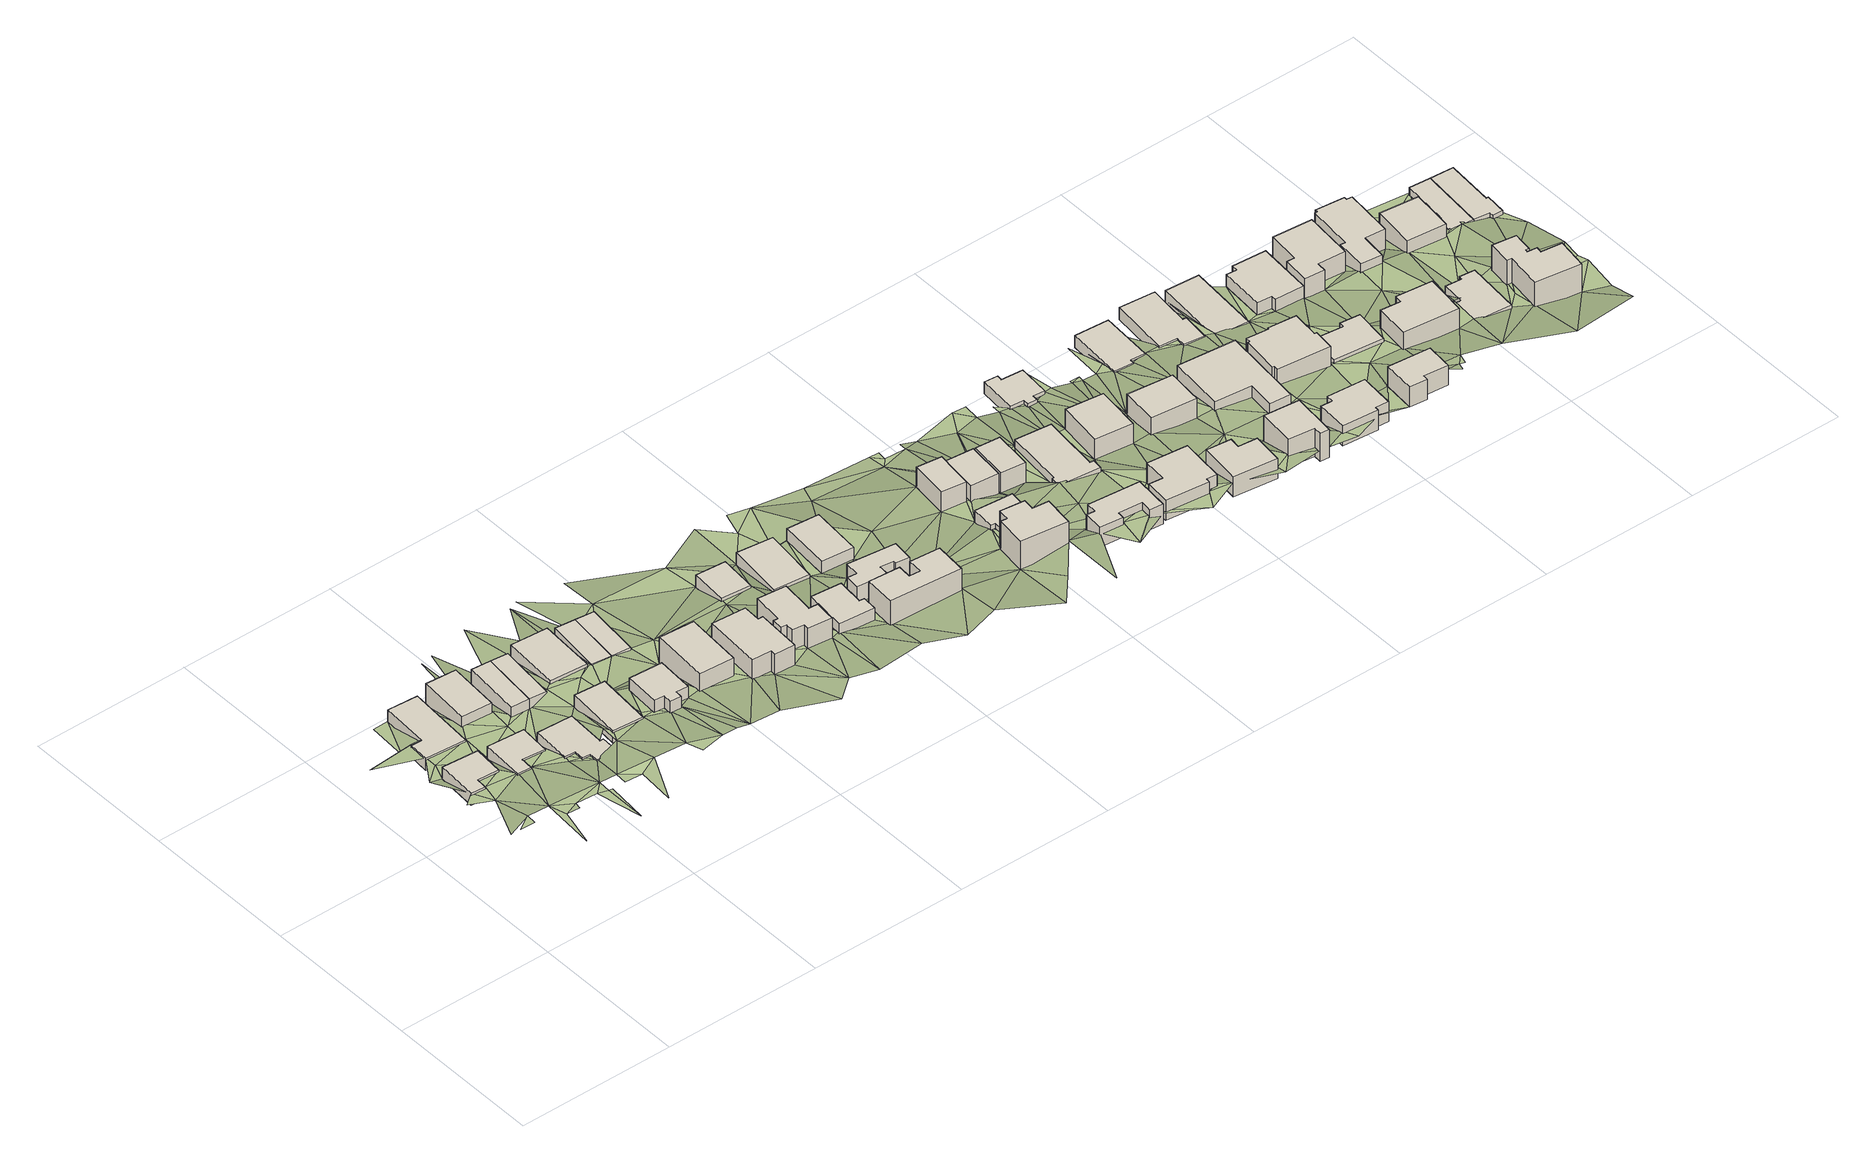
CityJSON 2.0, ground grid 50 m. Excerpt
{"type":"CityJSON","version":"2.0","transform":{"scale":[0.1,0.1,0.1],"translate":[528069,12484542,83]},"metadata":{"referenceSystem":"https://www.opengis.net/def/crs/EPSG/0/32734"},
"CityObjects":{
"building1":{"type":"Building","attributes":{"address":"9 Beresford Road Walmer Estate Cape Town","building":"house","building:levels":1,"building_height":4.1,"plus_code":"4FRW3C7V+5Q9","ground_height":117.95,"roof_height":122.05},"geometry":[{"type":"Solid","lod":"1","boundaries":[[[[0,1,2,3]],[[1,4,5,2]],[[4,6,7,5]],[[6,8,9,7]],[[8,10,11,9]],[[10,0,3,11]],[[3,2,5,7,9,11]],[[10,8,6,4,1,0]]]]}]},
"building2":{"type":"Building","attributes":{"address":"30 Upper Cambridge Street Walmer Estate Cape Town","building":"house","building:levels":1,"building_height":4.1,"plus_code":"4FRW3C7V+7R7","ground_height":113.55,"roof_height":117.65},"geometry":[{"type":"Solid","lod":"1","boundaries":[[[[12,13,14,15]],[[13,16,17,14]],[[16,18,19,17]],[[18,20,21,19]],[[20,22,23,21]],[[22,12,15,23]],[[15,14,17,19,21,23]],[[22,20,18,16,13,12]]]]}]},
"building3":{"type":"Building","attributes":{"address":"11 Beresford Road Walmer Estate Cape Town","building":"house","building:levels":1,"building_height":4.1,"plus_code":"4FRW3C7V+5V2","ground_height":117.81,"roof_height":121.91},"geometry":[{"type":"Solid","lod":"1","boundaries":[[[[24,25,26,27]],[[25,28,29,26]],[[28,30,31,29]],[[30,32,33,31]],[[32,34,35,33]],[[34,24,27,35]],[[27,26,29,31,33,35]],[[34,32,30,28,25,24]]]]}]},
"building4":{"type":"Building","attributes":{"address":"13 Beresford Road Walmer Estate Cape Town","building":"house","building:levels":1,"building_height":4.1,"plus_code":"4FRW3C7V+4WM","ground_height":117.81,"roof_height":121.91},"geometry":[{"type":"Solid","lod":"1","boundaries":[[[[36,37,38,39]],[[37,40,41,38]],[[40,42,43,41]],[[42,44,45,43]],[[44,46,47,45]],[[46,48,49,47]],[[48,50,51,49]],[[50,52,53,51]],[[52,54,55,53]],[[54,36,39,55]],[[39,38,41,43,45,47,49,51,53,55]],[[54,52,50,48,46,44,42,40,37,36]]]]}]},
"building5":{"type":"Building","attributes":{"address":"32 Upper Cambridge Street Walmer Estate Cape Town","building":"house","building:levels":2,"building_height":6.9,"plus_code":"4FRW3C7V+7V4","ground_height":113.62,"roof_height":120.52},"geometry":[{"type":"Solid","lod":"1","boundaries":[[[[56,57,58,59]],[[57,60,61,58]],[[60,62,63,61]],[[62,56,59,63]],[[59,58,61,63]],[[62,60,57,56]]]]}]},
"building6":{"type":"Building","attributes":{"address":"34 Upper Cambridge Street Walmer Estate Cape Town","building":"house","building:levels":2,"building_height":6.9,"plus_code":"4FRW3C7V+6WV","ground_height":113.62,"roof_height":120.52},"geometry":[{"type":"Solid","lod":"1","boundaries":[[[[64,65,66,67]],[[65,68,69,66]],[[68,70,71,69]],[[70,64,67,71]],[[67,66,69,71]],[[70,68,65,64]]]]}]},
"building7":{"type":"Building","attributes":{"address":"15 Beresford Road Walmer Estate Cape Town","building":"house","building:levels":1,"building_height":4.1,"plus_code":"4FRW3C7V+4XP","ground_height":121.27,"roof_height":125.37},"geometry":[{"type":"Solid","lod":"1","boundaries":[[[[72,73,74,75]],[[73,76,77,74]],[[76,78,79,77]],[[78,72,75,79]],[[75,74,77,79]],[[78,76,73,72]]]]}]},
"building8":{"type":"Building","attributes":{"address":"Upper Cambridge Street Walmer Estate Cape Town","building":"house","building:levels":2,"building_height":6.9,"plus_code":"4FRW3C7V+6WX","ground_height":113.62,"roof_height":120.52},"geometry":[{"type":"Solid","lod":"1","boundaries":[[[[64,70,71,67]],[[70,80,81,71]],[[80,82,83,81]],[[82,64,67,83]],[[67,71,81,83]],[[82,80,70,64]]]]}]},
"building9":{"type":"Building","attributes":{"address":"17 Beresford Road Walmer Estate Cape Town","building":"house","building:levels":1,"building_height":4.1,"plus_code":"4FRW3C7W+42G","ground_height":124.86,"roof_height":128.96},"geometry":[{"type":"Solid","lod":"1","boundaries":[[[[84,85,86,87]],[[85,88,89,86]],[[88,90,91,89]],[[90,92,93,91]],[[92,94,95,93]],[[94,96,97,95]],[[96,98,99,97]],[[98,84,87,99]],[[87,86,89,91,93,95,97,99]],[[98,96,94,92,90,88,85,84]]]]}]},
"building10":{"type":"Building","attributes":{"address":"38 Upper Cambridge Street Walmer Estate Cape Town","building":"house","building:levels":1,"building_height":4.1,"plus_code":"4FRW3C7V+6XX","ground_height":117.4,"roof_height":121.5},"geometry":[{"type":"Solid","lod":"1","boundaries":[[[[100,101,102,103]],[[101,104,105,102]],[[104,106,107,105]],[[106,100,103,107]],[[103,102,105,107]],[[106,104,101,100]]]]}]},
"building11":{"type":"Building","attributes":{"address":"42 Upper Cambridge Street Walmer Estate Cape Town","building":"house","building:levels":1,"building_height":4.1,"plus_code":"4FRW3C7W+62Q","ground_height":116.65,"roof_height":120.75},"geometry":[{"type":"Solid","lod":"1","boundaries":[[[[108,109,110,111]],[[109,112,113,110]],[[112,114,115,113]],[[114,108,111,115]],[[111,110,113,115]],[[114,112,109,108]]]]}]},
"building12":{"type":"Building","attributes":{"address":"19 Beresford Road Walmer Estate Cape Town","building":"house","building:levels":3,"building_height":9.7,"plus_code":"4FRW3C7W+44C","ground_height":120.5,"roof_height":130.2},"geometry":[{"type":"Solid","lod":"1","boundaries":[[[[116,117,118,119]],[[117,120,121,118]],[[120,122,123,121]],[[122,116,119,123]],[[119,118,121,123]],[[122,120,117,116]]]]}]},
"building13":{"type":"Building","attributes":{"address":"44 Upper Cambridge Street Walmer Estate Cape Town","building":"house","building:levels":1,"building_height":4.1,"plus_code":"4FRW3C7W+63M","ground_height":116.65,"roof_height":120.75},"geometry":[{"type":"Solid","lod":"1","boundaries":[[[[108,114,115,111]],[[114,124,125,115]],[[124,126,127,125]],[[126,108,111,127]],[[111,115,125,127]],[[126,124,114,108]]]]}]},
"building14":{"type":"Building","attributes":{"address":"21 Beresford Road Walmer Estate Cape Town","building":"house","building:levels":2,"building_height":6.9,"plus_code":"4FRW3C7W+453","ground_height":123.93,"roof_height":130.83},"geometry":[{"type":"Solid","lod":"1","boundaries":[[[[128,129,130,131]],[[129,132,133,130]],[[132,134,135,133]],[[134,136,137,135]],[[136,138,139,137]],[[138,140,141,139]],[[140,142,143,141]],[[142,128,131,143]],[[131,130,133,135,137,139,141,143]],[[142,140,138,136,134,132,129,128]]]]}]},
"building15":{"type":"Building","attributes":{"address":"23 Beresford Road Walmer Estate Cape Town","building":"house","building:levels":2,"building_height":6.9,"plus_code":"4FRW3C7W+46G","ground_height":123.93,"roof_height":130.83},"geometry":[{"type":"Solid","lod":"1","boundaries":[[[[144,145,146,147]],[[145,148,149,146]],[[148,150,151,149]],[[150,152,153,151]],[[152,154,155,153]],[[154,156,157,155]],[[156,158,159,157]],[[158,160,161,159]],[[160,162,163,161]],[[162,164,165,163]],[[164,166,167,165]],[[166,144,147,167]],[[147,146,149,151,153,155,157,159,161,163,165,167]],[[166,164,162,160,158,156,154,152,150,148,145,144]]]]}]},
"building16":{"type":"Building","attributes":{"address":"50 Upper Cambridge Street Walmer Estate Cape Town","building":"house","building:levels":1,"building_height":4.1,"plus_code":"4FRW3C7W+66H","ground_height":115.56,"roof_height":119.66},"geometry":[{"type":"Solid","lod":"1","boundaries":[[[[168,169,170,171]],[[169,172,173,170]],[[172,174,175,173]],[[174,168,171,175]],[[171,170,173,175]],[[174,172,169,168]]]]}]},
"building17":{"type":"Building","attributes":{"address":"25 Beresford Road Walmer Estate Cape Town","building":"house","building:levels":1,"building_height":4.1,"plus_code":"4FRW3C7W+475","ground_height":122.55,"roof_height":126.65},"geometry":[{"type":"Solid","lod":"1","boundaries":[[[[176,177,178,179]],[[177,180,181,178]],[[180,182,183,181]],[[182,184,185,183]],[[184,186,187,185]],[[186,176,179,187]],[[179,178,181,183,185,187]],[[186,184,182,180,177,176]]]]}]},
"building18":{"type":"Building","attributes":{"address":"52 Upper Cambridge Street Walmer Estate Cape Town","building":"house","building:levels":1,"building_height":4.1,"plus_code":"4FRW3C7W+686","ground_height":113.86,"roof_height":117.96},"geometry":[{"type":"Solid","lod":"1","boundaries":[[[[188,189,190,191]],[[189,192,193,190]],[[192,194,195,193]],[[194,188,191,195]],[[191,190,193,195]],[[194,192,189,188]]]]}]},
"building19":{"type":"Building","attributes":{"address":"100 Beresford Road Walmer Estate Cape Town","building":"house","building:levels":3,"building_height":9.7,"plus_code":"4FRW3C7W+397","ground_height":120.65,"roof_height":130.35},"geometry":[{"type":"Solid","lod":"1","boundaries":[[[[196,197,198,199]],[[197,200,201,198]],[[200,202,203,201]],[[202,204,205,203]],[[204,206,207,205]],[[206,208,209,207]],[[208,210,211,209]],[[210,196,199,211]],[[199,198,201,203,205,207,209,211]],[[210,208,206,204,202,200,197,196]]]]}]},
"building20":{"type":"Building","attributes":{"address":"98 Upper Melbourne Road Walmer Estate Cape Town","building":"house","building:levels":2,"building_height":6.9,"plus_code":"4FRW3C7W+496","ground_height":120.65,"roof_height":127.55},"geometry":[{"type":"Solid","lod":"1","boundaries":[[[[212,213,214,215]],[[213,216,217,214]],[[216,218,219,217]],[[218,220,221,219]],[[220,222,223,221]],[[222,224,225,223]],[[224,226,227,225]],[[226,228,229,227]],[[228,230,231,229]],[[230,212,215,231]],[[215,214,217,219,221,223,225,227,229,231]],[[230,228,226,224,222,220,218,216,213,212]]]]}]},
"building21":{"type":"Building","attributes":{"address":"54 Upper Cambridge Street Walmer Estate Cape Town","building":"house","building:levels":1,"building_height":4.1,"plus_code":"4FRW3C7W+693","ground_height":117.47,"roof_height":121.57},"geometry":[{"type":"Solid","lod":"1","boundaries":[[[[232,233,234,235]],[[233,236,237,234]],[[236,238,239,237]],[[238,232,235,239]],[[235,234,237,239]],[[238,236,233,232]]]]}]},
"building22":{"type":"Building","attributes":{"address":"95 Upper Melbourne Road Walmer Estate Cape Town","building":"house","building:levels":3,"building_height":9.7,"plus_code":"4FRW3C7W+3G9","ground_height":118.43,"roof_height":128.13},"geometry":[{"type":"Solid","lod":"1","boundaries":[[[[240,241,242,243]],[[241,244,245,242]],[[244,246,247,245]],[[246,248,249,247]],[[248,250,251,249]],[[250,252,253,251]],[[252,254,255,253]],[[254,240,243,255]],[[243,242,245,247,249,251,253,255]],[[254,252,250,248,246,244,241,240]]]]}]},
"building23":{"type":"Building","attributes":{"address":"93 Upper Melbourne Road Walmer Estate Cape Town","building":"house","building:levels":1,"building_height":4.1,"plus_code":"4FRW3C7W+4HC","ground_height":115.2,"roof_height":119.3},"geometry":[{"type":"Solid","lod":"1","boundaries":[[[[256,257,258,259]],[[257,260,261,258]],[[260,262,263,261]],[[262,264,265,263]],[[264,266,267,265]],[[266,268,269,267]],[[268,270,271,269]],[[270,256,259,271]],[[259,258,261,263,265,267,269,271]],[[270,268,266,264,262,260,257,256]]]]}]},
"building24":{"type":"Building","attributes":{"address":"58 Upper Cambridge Street Walmer Estate Cape Town","building":"house","building:levels":2,"building_height":6.9,"plus_code":"4FRW3C7W+5GX","ground_height":115.2,"roof_height":122.1},"geometry":[{"type":"Solid","lod":"1","boundaries":[[[[272,273,274,275]],[[273,276,277,274]],[[276,278,279,277]],[[278,272,275,279]],[[275,274,277,279]],[[278,276,273,272]]]]}]},
"building25":{"type":"Building","attributes":{"address":"58 Upper Cambridge Street Walmer Estate Cape Town","building":"house","building:levels":2,"building_height":6.9,"plus_code":"4FRW3C7W+5HP","ground_height":113.14,"roof_height":120.04},"geometry":[{"type":"Solid","lod":"1","boundaries":[[[[280,281,282,283]],[[281,284,285,282]],[[284,286,287,285]],[[286,280,283,287]],[[283,282,285,287]],[[286,284,281,280]]]]}]},
"building26":{"type":"Building","attributes":{"address":"31 Beresford Road Walmer Estate Cape Town","building":"house","building:levels":2,"building_height":6.9,"plus_code":"4FRW3C7W+3M2","ground_height":114.55,"roof_height":121.45},"geometry":[{"type":"Solid","lod":"1","boundaries":[[[[288,289,290,291]],[[289,292,293,290]],[[292,294,295,293]],[[294,296,297,295]],[[296,298,299,297]],[[298,300,301,299]],[[300,302,303,301]],[[302,304,305,303]],[[304,306,307,305]],[[306,288,291,307]],[[291,290,293,295,297,299,301,303,305,307]],[[306,304,302,300,298,296,294,292,289,288]]]]}]},
"building27":{"type":"Building","attributes":{"address":"58 Upper Cambridge Street Walmer Estate Cape Town","building":"house","building:levels":2,"building_height":6.9,"plus_code":"4FRW3C7W+5JM","ground_height":113.14,"roof_height":120.04},"geometry":[{"type":"Solid","lod":"1","boundaries":[[[[308,309,310,311]],[[309,312,313,310]],[[312,314,315,313]],[[314,308,311,315]],[[311,310,313,315]],[[314,312,309,308]]]]}]},
"building28":{"type":"Building","attributes":{"address":"60 Upper Cambridge Street Walmer Estate Cape Town","building":"house","building:levels":1,"building_height":4.1,"plus_code":"4FRW3C7W+5MG","ground_height":111.33,"roof_height":115.43},"geometry":[{"type":"Solid","lod":"1","boundaries":[[[[316,317,318,319]],[[317,320,321,318]],[[320,322,323,321]],[[322,324,325,323]],[[324,326,327,325]],[[326,328,329,327]],[[328,330,331,329]],[[330,316,319,331]],[[319,318,321,323,325,327,329,331]],[[330,328,326,324,322,320,317,316]]]]}]},
"building29":{"type":"Building","attributes":{"address":"33 Beresford Road Walmer Estate Cape Town","building":"house","building:levels":2,"building_height":6.9,"plus_code":"4FRW3C7W+2PX","ground_height":114.55,"roof_height":121.45},"geometry":[{"type":"Solid","lod":"1","boundaries":[[[[332,333,334,335]],[[333,336,337,334]],[[336,338,339,337]],[[338,340,341,339]],[[340,342,343,341]],[[342,344,345,343]],[[344,346,347,345]],[[346,332,335,347]],[[335,334,337,339,341,343,345,347]],[[346,344,342,340,338,336,333,332]]]]}]},
"building30":{"type":"Building","attributes":{"address":"62 Upper Cambridge Street Walmer Estate Cape Town","building":"house","building:levels":2,"building_height":6.9,"plus_code":"4FRW3C7W+5QC","ground_height":111.33,"roof_height":118.23},"geometry":[{"type":"Solid","lod":"1","boundaries":[[[[348,349,350,351]],[[349,352,353,350]],[[352,354,355,353]],[[354,348,351,355]],[[351,350,353,355]],[[354,352,349,348]]]]}]},
"building31":{"type":"Building","attributes":{"address":"35 Beresford Road Walmer Estate Cape Town","building":"house","building:levels":2,"building_height":6.9,"plus_code":"4FRW3C7W+2RG","ground_height":113.11,"roof_height":120.01},"geometry":[{"type":"Solid","lod":"1","boundaries":[[[[356,357,358,359]],[[357,360,361,358]],[[360,362,363,361]],[[362,364,365,363]],[[364,366,367,365]],[[366,356,359,367]],[[359,358,361,363,365,367]],[[366,364,362,360,357,356]]]]}]},
"building32":{"type":"Building","attributes":{"address":"51 Upper Cambridge Street Walmer Estate Cape Town","building":"house","building:levels":1,"building_height":4.1,"plus_code":"4FRW3C7W+7QR","ground_height":102.67,"roof_height":106.77},"geometry":[{"type":"Solid","lod":"1","boundaries":[[[[368,369,370,371]],[[369,372,373,370]],[[372,374,375,373]],[[374,376,377,375]],[[376,378,379,377]],[[378,380,381,379]],[[380,382,383,381]],[[382,384,385,383]],[[384,386,387,385]],[[386,368,371,387]],[[371,370,373,375,377,379,381,383,385,387]],[[386,384,382,380,378,376,374,372,369,368]]]]}]},
"building33":{"type":"Building","attributes":{"address":"64 Upper Cambridge Street Walmer Estate Cape Town","building":"house","building:levels":2,"building_height":6.9,"plus_code":"4FRW3C7W+5R4","ground_height":109.72,"roof_height":116.62},"geometry":[{"type":"Solid","lod":"1","boundaries":[[[[388,389,390,391]],[[389,392,393,390]],[[392,394,395,393]],[[394,388,391,395]],[[391,390,393,395]],[[394,392,389,388]]]]}]},
"building34":{"type":"Building","attributes":{"address":"37 Beresford Road Walmer Estate Cape Town","building":"house","building:levels":3,"building_height":9.7,"plus_code":"4FRW3C7W+2WJ","ground_height":112,"roof_height":121.7},"geometry":[{"type":"Solid","lod":"1","boundaries":[[[[396,397,398,399]],[[397,400,401,398]],[[400,402,403,401]],[[402,404,405,403]],[[404,406,407,405]],[[406,396,399,407]],[[399,398,401,403,405,407]],[[406,404,402,400,397,396]]]]}]},
"building35":{"type":"Building","attributes":{"address":"66 Upper Cambridge Street Walmer Estate Cape Town","building":"house","building:levels":2,"building_height":6.9,"plus_code":"4FRW3C7W+5W3","ground_height":108.32,"roof_height":115.22},"geometry":[{"type":"Solid","lod":"1","boundaries":[[[[408,409,410,411]],[[409,412,413,410]],[[412,414,415,413]],[[414,416,417,415]],[[416,418,419,417]],[[418,408,411,419]],[[411,410,413,415,417,419]],[[418,416,414,412,409,408]]]]}]},
"building36":{"type":"Building","attributes":{"address":"55 Upper Cambridge Street Walmer Estate Cape Town","building":"house","building:levels":1,"building_height":4.1,"plus_code":"4FRW3C7W+7VQ","ground_height":100.39,"roof_height":104.49},"geometry":[{"type":"Solid","lod":"1","boundaries":[[[[420,421,422,423]],[[421,424,425,422]],[[424,426,427,425]],[[426,428,429,427]],[[428,430,431,429]],[[430,420,423,431]],[[423,422,425,427,429,431]],[[430,428,426,424,421,420]]]]}]},
"building37":{"type":"Building","attributes":{"address":"39 Beresford Road Walmer Estate Cape Town","building":"house","building:levels":2,"building_height":6.9,"plus_code":"4FRW3C7W+2XH","ground_height":110.76,"roof_height":117.66},"geometry":[{"type":"Solid","lod":"1","boundaries":[[[[432,433,434,435]],[[433,436,437,434]],[[436,438,439,437]],[[438,440,441,439]],[[440,442,443,441]],[[442,444,445,443]],[[444,446,447,445]],[[446,432,435,447]],[[435,434,437,439,441,443,445,447]],[[446,444,442,440,438,436,433,432]]]]}]},
"building38":{"type":"Building","attributes":{"address":"68 Upper Cambridge Street Walmer Estate Cape Town","building":"house","building:levels":3,"building_height":9.7,"plus_code":"4FRW3C7X+42R","ground_height":107.09,"roof_height":116.79},"geometry":[{"type":"Solid","lod":"1","boundaries":[[[[448,449,450,451]],[[449,452,453,450]],[[452,454,455,453]],[[454,456,457,455]],[[456,458,459,457]],[[458,460,461,459]],[[460,462,463,461]],[[462,464,465,463]],[[464,466,467,465]],[[466,468,469,467]],[[468,470,471,469]],[[470,448,451,471]],[[451,450,453,455,457,459,461,463,465,467,469,471]],[[470,468,466,464,462,460,458,456,454,452,449,448]]]]}]},
"building39":{"type":"Building","attributes":{"address":"57 Upper Cambridge Street Walmer Estate Cape Town","building":"house","building:levels":1,"building_height":4.1,"plus_code":"4FRW3C7W+7XR","ground_height":100.39,"roof_height":104.49},"geometry":[{"type":"Solid","lod":"1","boundaries":[[[[472,473,474,475]],[[473,476,477,474]],[[476,478,479,477]],[[478,480,481,479]],[[480,482,483,481]],[[482,484,485,483]],[[484,486,487,485]],[[486,472,475,487]],[[475,474,477,479,481,483,485,487]],[[486,484,482,480,478,476,473,472]]]]}]},
"building40":{"type":"Building","attributes":{"address":"41 Beresford Road Walmer Estate Cape Town","building":"house","building:levels":2,"building_height":6.9,"plus_code":"4FRW3C7X+237","ground_height":114.5,"roof_height":121.4},"geometry":[{"type":"Solid","lod":"1","boundaries":[[[[488,489,490,491]],[[489,492,493,490]],[[492,494,495,493]],[[494,496,497,495]],[[496,498,499,497]],[[498,488,491,499]],[[491,490,493,495,497,499]],[[498,496,494,492,489,488]]]]}]},
"building41":{"type":"Building","attributes":{"address":"59 Upper Cambridge Street Walmer Estate Cape Town","building":"house","building:levels":1,"building_height":4.1,"plus_code":"4FRW3C7X+72F","ground_height":99.49,"roof_height":103.59},"geometry":[{"type":"Solid","lod":"1","boundaries":[[[[500,501,502,503]],[[501,504,505,502]],[[504,506,507,505]],[[506,500,503,507]],[[503,502,505,507]],[[506,504,501,500]]]]}]},
"building42":{"type":"Building","attributes":{"address":"70 Upper Cambridge Street Walmer Estate Cape Town","building":"house","building:levels":1,"building_height":4.1,"plus_code":"4FRW3C7X+43G","ground_height":107.09,"roof_height":111.19},"geometry":[{"type":"Solid","lod":"1","boundaries":[[[[508,509,510,511]],[[509,512,513,510]],[[512,514,515,513]],[[514,516,517,515]],[[516,518,519,517]],[[518,508,511,519]],[[511,510,513,515,517,519]],[[518,516,514,512,509,508]]]]}]},
"building43":{"type":"Building","attributes":{"address":"61 Upper Cambridge Street Walmer Estate Cape Town","building":"house","building:levels":1,"building_height":4.1,"plus_code":"4FRW3C7X+735","ground_height":103.67,"roof_height":107.77},"geometry":[{"type":"Solid","lod":"1","boundaries":[[[[520,521,522,523]],[[521,524,525,522]],[[524,526,527,525]],[[526,528,529,527]],[[528,530,531,529]],[[530,532,533,531]],[[532,534,535,533]],[[534,520,523,535]],[[523,522,525,527,529,531,533,535]],[[534,532,530,528,526,524,521,520]]]]}]},
"building44":{"type":"Building","attributes":{"address":"72 Upper Cambridge Street Walmer Estate Cape Town","building":"house","building:levels":2,"building_height":6.9,"plus_code":"4FRW3C7X+35R","ground_height":109.26,"roof_height":116.16},"geometry":[{"type":"Solid","lod":"1","boundaries":[[[[536,537,538,539]],[[537,540,541,538]],[[540,542,543,541]],[[542,544,545,543]],[[544,546,547,545]],[[546,536,539,547]],[[539,538,541,543,545,547]],[[546,544,542,540,537,536]]]]}]},
"building45":{"type":"Building","attributes":{"address":"63 Upper Cambridge Street Walmer Estate Cape Town","building":"house","building:levels":2,"building_height":6.9,"plus_code":"4FRW3C7X+756","ground_height":102.64,"roof_height":109.54},"geometry":[{"type":"Solid","lod":"1","boundaries":[[[[548,549,550,551]],[[549,552,553,550]],[[552,554,555,553]],[[554,556,557,555]],[[556,558,559,557]],[[558,560,561,559]],[[560,562,563,561]],[[562,548,551,563]],[[551,550,553,555,557,559,561,563]],[[562,560,558,556,554,552,549,548]]]]}]},
"building46":{"type":"Building","attributes":{"address":"74 Upper Cambridge Street Walmer Estate Cape Town","building":"house","building:levels":1,"building_height":4.1,"plus_code":"4FRW3C7X+36Q","ground_height":104.09,"roof_height":108.19},"geometry":[{"type":"Solid","lod":"1","boundaries":[[[[564,565,566,567]],[[565,568,569,566]],[[568,570,571,569]],[[570,572,573,571]],[[572,574,575,573]],[[574,576,577,575]],[[576,578,579,577]],[[578,564,567,579]],[[567,566,569,571,573,575,577,579]],[[578,576,574,572,570,568,565,564]]]]}]},
"building47":{"type":"Building","attributes":{"address":"65 Upper Cambridge Street Walmer Estate Cape Town","building":"house","building:levels":2,"building_height":6.9,"plus_code":"4FRW3C7X+768","ground_height":100.96,"roof_height":107.86},"geometry":[{"type":"Solid","lod":"1","boundaries":[[[[580,581,582,583]],[[581,584,585,582]],[[584,586,587,585]],[[586,588,589,587]],[[588,590,591,589]],[[590,592,593,591]],[[592,594,595,593]],[[594,596,597,595]],[[596,598,599,597]],[[598,600,601,599]],[[600,602,603,601]],[[602,580,583,603]],[[583,582,585,587,589,591,593,595,597,599,601,603]],[[602,600,598,596,594,592,590,588,586,584,581,580]]]]}]},
"building48":{"type":"Building","attributes":{"address":"76 Upper Cambridge Street Walmer Estate Cape Town","building":"house","building:levels":3,"building_height":9.7,"plus_code":"4FRW3C7X+38M","ground_height":105.66,"roof_height":115.36},"geometry":[{"type":"Solid","lod":"1","boundaries":[[[[604,605,606,607]],[[605,608,609,606]],[[608,610,611,609]],[[610,612,613,611]],[[612,614,615,613]],[[614,616,617,615]],[[616,618,619,617]],[[618,620,621,619]],[[620,622,623,621]],[[622,624,625,623]],[[624,626,627,625]],[[626,604,607,627]],[[607,606,609,611,613,615,617,619,621,623,625,627]],[[626,624,622,620,618,616,614,612,610,608,605,604]]]]}]},
"building49":{"type":"Building","attributes":{"address":"67 Upper Cambridge Street Walmer Estate Cape Town","building":"house","building:levels":2,"building_height":6.9,"plus_code":"4FRW3C7X+67G","ground_height":100.96,"roof_height":107.86},"geometry":[{"type":"Solid","lod":"1","boundaries":[[[[628,629,630,631]],[[629,632,633,630]],[[632,634,635,633]],[[634,628,631,635]],[[631,630,633,635]],[[634,632,629,628]]]]}]},
"building50":{"type":"Building","attributes":{"address":"69 Walmer Estate Cape Town","building":"house","building:levels":1,"building_height":4.1,"plus_code":"4FRW3C7X+785","ground_height":98.82,"roof_height":102.92},"geometry":[{"type":"Solid","lod":"1","boundaries":[[[[636,637,638,639]],[[637,640,641,638]],[[640,642,643,641]],[[642,644,645,643]],[[644,646,647,645]],[[646,648,649,647]],[[648,650,651,649]],[[650,636,639,651]],[[639,638,641,643,645,647,649,651]],[[650,648,646,644,642,640,637,636]]]]}]},
"building51":{"type":"Building","attributes":{"address":"69A Upper Cambridge Street Walmer Estate Cape Town","building":"house","building:levels":1,"building_height":4.1,"plus_code":"4FRW3C7X+69W","ground_height":98.82,"roof_height":102.92},"geometry":[{"type":"Solid","lod":"1","boundaries":[[[[636,650,651,639]],[[650,652,653,651]],[[652,654,655,653]],[[654,656,657,655]],[[656,658,659,657]],[[658,660,661,659]],[[660,662,663,661]],[[662,636,639,663]],[[639,651,653,655,657,659,661,663]],[[662,660,658,656,654,652,650,636]]]]}]},
"terrain1":{"type":"TINRelief","geometry":[{"type":"CompositeSurface","lod":"1","boundaries":[[[664,665,666]],[[665,667,668]],[[667,669,670]],[[667,665,671]],[[671,672,673]],[[674,669,667]],[[675,669,0]],[[671,673,676]],[[0,677,675]],[[667,671,678]],[[673,679,676]],[[667,678,674]],[[680,675,677]],[[674,681,682]],[[683,684,680]],[[683,685,684]],[[0,10,677]],[[671,676,686]],[[678,681,674]],[[671,687,678]],[[683,688,685]],[[677,689,680]],[[671,686,687]],[[690,686,676]],[[681,678,25]],[[691,690,692]],[[677,10,689]],[[10,681,25]],[[13,685,688]],[[693,685,13]],[[692,694,691]],[[686,690,691]],[[25,689,10]],[[695,687,686]],[[687,696,697]],[[695,698,687]],[[696,687,698]],[[686,699,700]],[[701,689,25]],[[686,700,695]],[[702,699,703]],[[704,705,689]],[[698,695,706]],[[689,701,704]],[[25,24,701]],[[698,36,696]],[[707,702,708]],[[700,706,695]],[[702,707,699]],[[706,709,698]],[[24,696,36]],[[57,705,704]],[[700,710,706]],[[700,699,711]],[[699,707,711]],[[701,712,704]],[[713,24,36]],[[701,24,713]],[[712,701,714]],[[711,707,715]],[[701,713,714]],[[716,57,56]],[[717,711,718]],[[36,719,713]],[[65,712,714]],[[720,717,719]],[[56,712,65]],[[717,718,73]],[[721,718,711]],[[717,73,719]],[[711,715,721]],[[713,719,73]],[[722,716,56]],[[723,715,724]],[[56,65,64]],[[73,725,713]],[[715,726,721]],[[56,64,727]],[[715,723,726]],[[721,728,729]],[[730,725,73]],[[72,721,729]],[[731,732,725]],[[728,721,726]],[[731,725,730]],[[730,73,72]],[[729,728,733]],[[729,733,72]],[[726,734,728]],[[735,726,723]],[[732,101,64]],[[723,736,735]],[[732,731,101]],[[737,731,730]],[[64,101,738]],[[735,736,739]],[[730,72,740]],[[733,84,72]],[[735,98,741]],[[98,735,739]],[[730,740,737]],[[738,101,742]],[[72,743,740]],[[744,98,739]],[[100,742,101]],[[84,116,72]],[[84,98,744]],[[745,737,740]],[[72,116,743]],[[100,737,745]],[[744,739,746]],[[746,739,747]],[[116,84,744]],[[100,748,742]],[[748,100,745]],[[749,743,116]],[[750,744,746]],[[748,745,108]],[[116,751,749]],[[747,142,746]],[[747,752,142]],[[749,751,126]],[[751,116,122]],[[753,750,746]],[[754,108,755]],[[753,122,750]],[[108,126,755]],[[140,746,142]],[[755,126,751]],[[752,756,142]],[[122,753,134]],[[756,128,142]],[[751,122,757]],[[128,756,160]],[[152,128,156]],[[129,128,152]],[[169,755,751]],[[160,156,128]],[[132,129,134]],[[150,129,152]],[[156,154,152]],[[757,122,134]],[[150,148,129]],[[156,160,158]],[[129,145,134]],[[129,148,145]],[[758,751,757]],[[162,160,756]],[[162,756,759]],[[760,761,755]],[[751,758,169]],[[757,134,145]],[[762,162,759]],[[755,169,760]],[[144,757,145]],[[162,762,164]],[[762,759,763]],[[186,166,164]],[[764,758,757]],[[186,144,166]],[[164,762,186]],[[144,764,757]],[[186,765,144]],[[763,766,762]],[[168,760,169]],[[765,764,144]],[[766,177,762]],[[189,760,168]],[[763,767,766]],[[764,765,189]],[[189,168,764]],[[765,186,768]],[[177,766,769]],[[182,180,770]],[[769,180,177]],[[770,771,182]],[[184,182,771]],[[768,186,184]],[[769,770,180]],[[769,771,770]],[[184,771,772]],[[189,773,760]],[[774,184,772]],[[769,775,771]],[[774,772,776]],[[184,774,768]],[[767,777,766]],[[769,778,775]],[[774,236,768]],[[779,773,189]],[[778,780,200]],[[236,233,768]],[[189,188,779]],[[775,778,216]],[[775,216,781]],[[238,236,774]],[[197,778,200]],[[233,188,768]],[[777,767,782]],[[197,216,778]],[[213,781,216]],[[218,216,197]],[[220,238,774]],[[779,188,783]],[[197,196,218]],[[188,233,232]],[[783,784,779]],[[218,785,220]],[[783,188,232]],[[196,785,218]],[[220,786,238]],[[252,777,782]],[[238,786,232]],[[252,196,777]],[[787,252,782]],[[232,788,783]],[[250,785,196]],[[232,786,788]],[[220,785,278]],[[278,786,220]],[[250,196,252]],[[789,783,788]],[[252,787,790]],[[785,250,791]],[[256,785,791]],[[788,786,276]],[[278,785,256]],[[792,252,790]],[[250,248,246]],[[276,786,278]],[[250,246,791]],[[793,789,788]],[[794,791,246]],[[794,795,791]],[[244,794,246]],[[276,793,788]],[[796,794,244]],[[256,272,278]],[[792,797,798]],[[241,240,244]],[[796,244,799]],[[789,793,800]],[[272,256,801]],[[799,802,796]],[[244,240,799]],[[803,801,256]],[[804,240,792]],[[801,273,272]],[[792,798,804]],[[793,276,273]],[[805,273,801]],[[793,273,805]],[[801,803,284]],[[806,799,240]],[[240,804,807]],[[800,793,808]],[[809,800,808]],[[810,798,811]],[[803,309,284]],[[806,240,807]],[[793,805,812]],[[803,799,813]],[[814,807,804]],[[812,808,793]],[[803,312,309]],[[308,284,309]],[[812,805,286]],[[806,813,799]],[[815,810,811]],[[308,286,284]],[[813,312,803]],[[816,810,817]],[[811,818,815]],[[817,810,815]],[[286,819,812]],[[819,820,812]],[[807,288,806]],[[813,821,312]],[[308,822,286]],[[823,312,821]],[[312,823,824]],[[312,824,314]],[[819,286,822]],[[825,813,806]],[[822,308,314]],[[824,823,826]],[[288,825,806]],[[824,826,314]],[[827,340,818]],[[340,288,818]],[[818,828,827]],[[822,314,826]],[[338,288,340]],[[829,819,822]],[[338,336,288]],[[336,825,288]],[[827,828,830]],[[822,826,831]],[[832,825,354]],[[833,832,354]],[[822,831,829]],[[336,834,825]],[[834,354,825]],[[354,330,833]],[[835,831,826]],[[836,830,828]],[[330,835,826]],[[831,837,829]],[[838,830,839]],[[834,336,333]],[[354,352,330]],[[830,836,839]],[[348,354,834]],[[840,835,330]],[[839,836,841]],[[842,330,352]],[[333,348,834]],[[839,841,333]],[[840,330,842]],[[843,835,840]],[[352,844,842]],[[333,845,348]],[[840,842,846]],[[844,352,349]],[[847,836,848]],[[841,849,333]],[[349,348,394]],[[394,348,845]],[[845,333,849]],[[850,844,349]],[[851,844,850]],[[366,849,841]],[[364,852,366]],[[853,850,349]],[[854,847,848]],[[847,854,852]],[[853,855,850]],[[856,853,349]],[[857,349,394]],[[366,852,858]],[[849,389,845]],[[858,849,366]],[[854,848,859]],[[854,858,852]],[[856,349,857]],[[394,860,857]],[[861,854,859]],[[389,849,862]],[[394,392,863]],[[864,856,865]],[[856,857,865]],[[394,863,866]],[[849,858,867]],[[860,394,866]],[[389,862,392]],[[849,867,862]],[[863,392,868]],[[862,868,392]],[[867,858,397]],[[863,868,866]],[[869,860,866]],[[397,870,871]],[[860,869,872]],[[873,862,867]],[[871,870,874]],[[866,868,875]],[[876,869,866]],[[397,871,877]],[[397,878,867]],[[397,877,878]],[[875,868,879]],[[880,871,874]],[[881,875,879]],[[882,878,877]],[[877,883,882]],[[884,878,882]],[[885,878,884]],[[886,879,868]],[[885,887,878]],[[886,868,408]],[[408,878,887]],[[887,885,888]],[[882,440,884]],[[420,879,889]],[[880,890,891]],[[889,879,886]],[[887,892,408]],[[884,893,885]],[[880,489,890]],[[894,408,892]],[[894,892,895]],[[886,896,889]],[[884,440,893]],[[894,897,408]],[[886,408,898]],[[488,440,890]],[[890,489,488]],[[897,894,899]],[[900,408,897]],[[900,898,408]],[[440,488,901]],[[902,898,900]],[[893,440,901]],[[903,456,893]],[[484,904,902]],[[507,900,897]],[[900,905,902]],[[903,893,901]],[[903,516,456]],[[516,458,456]],[[897,460,507]],[[498,901,488]],[[460,458,516]],[[901,906,903]],[[907,460,516]],[[498,496,908]],[[507,460,907]],[[909,901,498]],[[907,516,512]],[[516,514,512]],[[498,908,910]],[[901,909,906]],[[528,507,532]],[[907,532,507]],[[526,507,528]],[[908,911,910]],[[498,912,909]],[[507,526,500]],[[910,912,498]],[[528,532,530]],[[509,907,512]],[[913,906,909]],[[910,914,912]],[[532,907,534]],[[913,509,906]],[[509,534,907]],[[526,524,521]],[[909,912,546]],[[913,537,509]],[[537,913,540]],[[556,534,509]],[[534,915,916]],[[546,912,917]],[[556,915,534]],[[509,537,918]],[[520,534,916]],[[509,918,556]],[[916,549,520]],[[549,548,520]],[[919,546,917]],[[537,536,918]],[[560,558,556]],[[556,918,920]],[[546,919,921]],[[546,921,536]],[[556,920,560]],[[917,922,919]],[[923,918,536]],[[923,536,921]],[[924,920,918]],[[920,925,560]],[[926,927,917]],[[921,928,923]],[[924,918,923]],[[927,922,917]],[[925,562,560]],[[929,562,925]],[[562,929,930]],[[923,568,565]],[[923,931,924]],[[565,931,923]],[[932,924,580]],[[927,933,922]],[[933,934,922]],[[924,931,580]],[[922,934,564]],[[927,935,933]],[[927,926,605]],[[564,936,565]],[[931,565,936]],[[935,934,933]],[[937,564,934]],[[580,931,634]],[[564,937,936]],[[580,634,581]],[[605,926,938]],[[931,936,939]],[[940,936,937]],[[941,942,943]],[[941,943,944]],[[945,581,634]],[[944,940,941]],[[944,946,608]],[[947,936,940]],[[936,947,939]],[[944,608,940]],[[634,632,945]],[[948,605,938]],[[949,939,950]],[[581,945,951]],[[939,947,950]],[[939,949,632]],[[952,608,605]],[[605,948,952]],[[608,953,940]],[[632,949,954]],[[945,632,951]],[[947,940,955]],[[956,957,947]],[[632,954,951]],[[952,958,608]],[[958,953,608]],[[959,940,953]],[[947,955,956]],[[959,955,940]],[[960,956,955]],[[961,955,959]],[[660,962,662]]]}]}
},
"vertices":[
[93,546,192],[83,414,192],[83,414,233],[93,546,233],[128,411,192],[128,411,233],[131,446,192],[131,446,233],[199,441,192],[199,441,233],[207,537,192],[207,537,233],
[259,849,148],[163,856,148],[163,856,189],[259,849,189],[152,703,148],[152,703,189],[119,705,148],[119,705,189],[114,639,148],[114,639,189],[243,630,148],[243,630,189],
[356,527,191],[238,536,191],[238,536,232],[356,527,232],[228,398,191],[228,398,232],[272,395,191],[272,395,232],[275,435,191],[275,435,232],[348,429,191],[348,429,232],
[375,495,191],[368,372,191],[368,372,232],[375,495,232],[402,371,191],[402,371,232],[400,339,191],[400,339,232],[426,338,191],[426,338,232],[425,308,191],[425,308,232],[490,305,191],[490,305,232],[493,364,191],[493,364,232],[481,364,191],[481,364,232],[488,489,191],[488,489,232],
[383,840,149],[286,847,149],[286,847,218],[383,840,218],[273,683,149],[273,683,218],[370,676,149],[370,676,218],
[476,810,149],[415,815,149],[415,815,218],[476,810,218],[398,630,149],[398,630,218],[456,625,149],[456,625,218],
[619,511,225],[521,519,225],[521,519,266],[619,511,266],[507,342,225],[507,342,266],[604,334,225],[604,334,266],
[511,619,149],[511,619,218],[531,804,149],[531,804,218],
[756,440,261],[650,447,261],[650,447,302],[756,440,302],[642,335,261],[642,335,302],[675,332,261],[675,332,302],[673,305,261],[673,305,302],[708,303,261],[708,303,302],[710,325,261],[710,325,302],[748,322,261],[748,322,302],
[669,808,187],[551,817,187],[551,817,228],[669,808,228],[538,637,187],[538,637,228],[657,629,187],[657,629,228],
[753,795,179],[690,802,179],[690,802,220],[753,795,220],[669,627,179],[669,627,220],[733,620,179],[733,620,220],
[807,512,218],[794,330,218],[794,330,315],[807,512,315],[904,322,218],[904,322,315],[918,504,218],[918,504,315],
[793,613,179],[793,613,220],[813,788,179],[813,788,220],
[1057,255,252],[1066,397,252],[1066,397,321],[1057,255,321],[1050,398,252],[1050,398,321],[1053,454,252],[1053,454,321],[944,462,252],[944,462,321],[932,280,252],[932,280,321],[993,276,252],[993,276,321],[992,259,252],[992,259,321],
[1192,454,252],[1101,463,252],[1101,463,321],[1192,454,321],[1091,366,252],[1091,366,321],[1076,367,252],[1076,367,321],[1073,333,252],[1073,333,321],[1093,331,252],[1093,331,321],[1090,305,252],[1090,305,321],[1127,301,252],[1127,301,321],[1125,284,252],[1125,284,321],[1202,276,252],[1202,276,321],[1209,344,252],[1209,344,321],[1181,346,252],[1181,346,321],
[1216,733,168],[1121,741,168],[1121,741,209],[1216,733,209],[1111,624,168],[1111,624,209],[1206,616,168],[1206,616,209],
[1233,283,238],[1346,273,238],[1346,273,279],[1233,283,279],[1350,321,238],[1350,321,279],[1334,323,238],[1334,323,279],[1342,408,238],[1342,408,279],[1246,417,238],[1246,417,279],
[1388,744,151],[1274,758,151],[1274,758,192],[1388,744,192],[1253,579,151],[1253,579,192],[1366,565,151],[1366,565,192],
[1605,319,219],[1510,327,219],[1510,327,316],[1605,319,316],[1506,280,219],[1506,280,316],[1471,283,219],[1471,283,316],[1474,326,219],[1474,326,316],[1375,334,219],[1375,334,316],[1367,236,219],[1367,236,316],[1596,217,219],[1596,217,316],
[1457,384,219],[1499,379,219],[1499,379,288],[1457,384,288],[1498,370,219],[1498,370,288],[1541,365,219],[1541,365,288],[1549,432,219],[1549,432,288],[1397,450,219],[1397,450,288],[1392,404,219],[1392,404,288],[1362,407,219],[1362,407,288],[1357,362,219],[1357,362,288],[1453,350,219],[1453,350,288],
[1513,706,187],[1411,715,187],[1411,715,228],[1513,706,228],[1397,553,187],[1397,553,228],[1499,544,187],[1499,544,228],
[1964,301,197],[1912,307,197],[1912,307,294],[1964,301,294],[1917,343,197],[1917,343,294],[1840,353,197],[1840,353,294],[1835,317,197],[1835,317,294],[1814,320,197],[1814,320,294],[1801,223,197],[1801,223,294],[1951,204,197],[1951,204,294],
[1856,476,165],[1849,402,165],[1849,402,206],[1856,476,206],[1863,401,165],[1863,401,206],[1861,374,165],[1861,374,206],[1913,369,165],[1913,369,206],[1915,394,165],[1915,394,206],[1967,389,165],[1967,389,206],[1975,465,165],[1975,465,206],
[1892,554,165],[1907,674,165],[1907,674,234],[1892,554,234],[1829,684,165],[1829,684,234],[1814,564,165],[1814,564,234],
[1919,674,144],[1906,553,144],[1906,553,213],[1919,674,213],[1995,544,144],[1995,544,213],[2007,665,144],[2007,665,213],
[2249,270,158],[2085,286,158],[2085,286,227],[2249,270,227],[2081,253,158],[2081,253,227],[2055,256,158],[2055,256,227],[2049,193,158],[2049,193,227],[2123,186,158],[2123,186,227],[2125,207,158],[2125,207,227],[2200,200,158],[2200,200,227],[2196,164,158],[2196,164,227],[2238,160,158],[2238,160,227],
[2013,664,144],[2000,542,144],[2000,542,213],[2013,664,213],[2078,533,144],[2078,533,213],[2091,656,144],[2091,656,213],
[2150,665,126],[2130,481,126],[2130,481,167],[2150,665,167],[2125,481,126],[2125,481,167],[2121,447,126],[2121,447,167],[2251,433,126],[2251,433,167],[2255,466,126],[2255,466,167],[2243,468,126],[2243,468,167],[2263,652,126],[2263,652,167],
[2424,162,158],[2439,302,158],[2439,302,227],[2424,162,227],[2312,316,158],[2312,316,227],[2304,242,158],[2304,242,227],[2261,247,158],[2261,247,227],[2252,167,158],[2252,167,227],[2389,152,158],[2389,152,227],[2391,165,158],[2391,165,227],
[2410,490,126],[2428,635,126],[2428,635,195],[2410,490,195],[2309,650,126],[2309,650,195],[2290,505,126],[2290,505,195],
[2476,270,144],[2461,139,144],[2461,139,213],[2476,270,213],[2599,123,144],[2599,123,213],[2610,220,144],[2610,220,213],[2550,227,144],[2550,227,213],[2554,261,144],[2554,261,213],
[2291,855,39],[2334,851,39],[2334,851,80],[2291,855,80],[2332,832,39],[2332,832,80],[2363,830,39],[2363,830,80],[2365,848,39],[2365,848,80],[2402,845,39],[2402,845,80],[2411,947,39],[2411,947,80],[2343,953,39],[2343,953,80],[2345,971,39],[2345,971,80],[2302,975,39],[2302,975,80],
[2473,493,110],[2616,477,110],[2616,477,179],[2473,493,179],[2628,591,110],[2628,591,179],[2485,607,110],[2485,607,179],
[2765,111,133],[2781,253,133],[2781,253,230],[2765,111,230],[2669,265,133],[2669,265,230],[2656,148,133],[2656,148,230],[2739,139,133],[2739,139,230],[2737,114,133],[2737,114,230],
[2855,606,96],[2672,625,96],[2672,625,165],[2855,606,165],[2653,447,96],[2653,447,165],[2769,435,96],[2769,435,165],[2760,350,96],[2760,350,165],[2827,343,96],[2827,343,165],
[2730,979,17],[2622,987,17],[2622,987,58],[2730,979,58],[2609,808,17],[2609,808,58],[2670,803,17],[2670,803,58],[2671,816,17],[2671,816,58],[2718,813,17],[2718,813,58],
[2832,136,120],[2946,127,120],[2946,127,189],[2832,136,189],[2947,138,120],[2947,138,189],[2988,135,120],[2988,135,189],[2998,245,120],[2998,245,189],[2878,255,120],[2878,255,189],[2876,232,120],[2876,232,189],[2840,235,120],[2840,235,189],
[2849,446,84],[2854,445,84],[2854,445,181],[2849,446,181],[2852,430,84],[2852,430,181],[3020,412,84],[3020,412,181],[3028,479,84],[3028,479,181],[3021,480,84],[3021,480,181],[3030,566,84],[3030,566,181],[2940,576,84],[2940,576,181],[2940,571,84],[2940,571,181],[2870,579,84],[2870,579,181],[2869,564,84],[2869,564,181],[2862,564,84],[2862,564,181],
[2765,811,17],[2822,805,17],[2822,805,58],[2765,811,58],[2819,775,17],[2819,775,58],[2884,768,17],[2884,768,58],[2894,855,17],[2894,855,58],[2883,856,17],[2883,856,58],[2897,989,17],[2897,989,58],[2784,1000,17],[2784,1000,58],
[3050,212,158],[3041,111,158],[3041,111,227],[3050,212,227],[3096,105,158],[3096,105,227],[3098,122,158],[3098,122,227],[3175,114,158],[3175,114,227],[3183,199,158],[3183,199,227],
[3036,975,8],[2928,983,8],[2928,983,49],[3036,975,49],[2909,756,8],[2909,756,49],[3017,747,8],[3017,747,49],
[3190,398,84],[3204,513,84],[3204,513,125],[3190,398,125],[3141,520,84],[3141,520,125],[3139,504,84],[3139,504,125],[3045,515,84],[3045,515,125],[3033,416,84],[3033,416,125],
[3204,902,49],[3097,910,49],[3097,910,90],[3204,902,90],[3096,891,49],[3096,891,90],[3063,894,49],[3063,894,90],[3052,753,49],[3052,753,90],[3098,749,49],[3098,749,90],[3097,734,49],[3097,734,90],[3190,727,49],[3190,727,90],
[3400,452,105],[3287,465,105],[3287,465,174],[3400,452,174],[3284,441,105],[3284,441,174],[3220,448,105],[3220,448,174],[3208,340,105],[3208,340,174],[3384,320,105],[3384,320,174],
[3240,916,39],[3230,815,39],[3230,815,108],[3240,916,108],[3205,817,39],[3205,817,108],[3197,732,39],[3197,732,108],[3260,726,39],[3260,726,108],[3263,757,39],[3263,757,108],[3350,749,39],[3350,749,108],[3365,905,39],[3365,905,108],
[3574,486,54],[3526,491,54],[3526,491,95],[3574,486,95],[3525,480,54],[3525,480,95],[3472,485,54],[3472,485,95],[3466,414,54],[3466,414,95],[3445,416,54],[3445,416,95],[3437,325,54],[3437,325,95],[3558,314,54],[3558,314,95],
[3502,767,22],[3518,924,22],[3518,924,91],[3502,767,91],[3501,926,22],[3501,926,91],[3501,935,22],[3501,935,91],[3410,945,22],[3410,945,91],[3409,936,22],[3409,936,91],[3401,936,22],[3401,936,91],[3386,793,22],[3386,793,91],[3371,795,22],[3371,795,91],[3361,699,22],[3361,699,91],[3428,692,22],[3428,692,91],[3437,773,22],[3437,773,91],
[3610,281,69],[3753,260,69],[3753,260,166],[3610,281,166],[3768,359,69],[3768,359,166],[3702,368,69],[3702,368,166],[3705,387,69],[3705,387,166],[3675,391,69],[3675,391,166],[3676,399,69],[3676,399,166],[3686,397,69],[3686,397,166],[3695,460,69],[3695,460,166],[3620,471,69],[3620,471,166],[3610,398,69],[3610,398,166],[3626,396,69],[3626,396,166],
[3516,694,22],[3638,680,22],[3638,680,91],[3516,694,91],[3653,813,22],[3653,813,91],[3531,827,22],[3531,827,91],
[3761,895,1],[3695,901,1],[3695,901,42],[3761,895,42],[3681,752,1],[3681,752,42],[3669,753,1],[3669,753,42],[3664,690,1],[3664,690,42],[3698,687,1],[3698,687,42],[3699,697,1],[3699,697,42],[3742,693,1],[3742,693,42],
[3792,686,1],[3792,686,42],[3791,674,1],[3791,674,42],[3824,672,1],[3824,672,42],[3830,738,1],[3830,738,42],[3823,739,1],[3823,739,42],[3835,890,1],[3835,890,42],
[107,181,272],[110,214,272],[60,184,272],[113,350,234],[28,184,272],[83,414,234],[44,385,234],[178,209,272],[165,37,272],[194,154,272],[128,411,234],[58,556,192],[238,171,273],[113,600,192],[228,398,234],[236,151,272],[114,639,192],[199,441,234],[131,446,234],[119,705,192],[2,734,148],[106,727,148],[342,197,273],[272,395,234],[152,703,192],[243,630,191],[309,167,273],[339,156,273],[339,22,273],[115,855,148],[351,155,273],[362,350,234],[348,429,234],[275,435,234],[368,372,234],[397,193,273],[425,308,234],[362,600,191],[450,151,273],[394,155,273],[273,683,191],[259,849,149],[400,339,234],[492,153,306],[441,32,273],[402,371,234],[426,338,234],[490,305,267],[370,676,191],[456,625,191],[398,630,191],[594,144,306],[362,850,149],[493,364,267],[507,342,267],[488,489,225],[481,364,234],[604,334,267],[411,1014,108],[689,109,306],[611,95,306],[511,619,225],[673,305,267],[453,1023,108],[642,335,267],[611,350,267],[611,600,225],[538,637,225],[531,804,187],[650,447,267],[675,332,267],[708,303,267],[735,106,306],[657,629,225],[556,1014,147],[780,104,297],[669,627,225],[710,325,267],[611,850,187],[733,620,225],[794,330,261],[690,802,187],[932,280,261],[875,97,297],[704,1002,147],[793,613,218],[904,322,261],[860,600,218],[1040,41,284],[944,462,261],[734,1014,147],[860,850,179],[1109,95,284],[1109,600,206],[1111,624,206],[1193,69,284],[1109,850,168],[884,997,140],[1233,283,252],[1358,95,267],[1206,616,206],[1253,579,187],[1367,236,238],[1473,44,267],[1366,565,187],[1375,334,238],[1358,350,238],[1357,362,238],[1362,407,238],[1281,937,151],[1397,450,238],[1453,350,238],[1392,404,238],[1596,217,248],[1474,326,238],[1358,850,151],[1471,283,238],[1457,384,238],[1607,95,248],[1450,910,151],[1381,927,151],[1607,350,219],[1607,600,187],[1785,13,228],[1607,850,129],[1623,901,129],[1857,95,228],[1849,402,197],[1951,204,228],[1857,850,110],[1861,374,197],[1863,401,197],[1913,369,197],[1952,7,228],[2049,193,209],[1967,389,197],[1851,906,110],[1906,553,165],[1915,394,197],[1975,465,197],[2055,256,177],[1919,674,165],[2106,350,177],[2085,286,177],[1879,875,110],[1881,903,110],[2123,186,209],[2106,95,209],[1947,870,110],[2121,447,177],[2081,253,177],[2196,164,209],[2125,207,209],[2200,200,209],[2238,160,194],[2003,890,92],[1948,894,110],[2125,481,144],[2106,850,92],[2130,481,144],[2106,600,144],[2251,433,158],[2150,665,144],[2252,167,194],[2355,95,194],[2147,920,92],[2389,152,194],[2186,865,92],[2255,466,158],[2243,468,158],[2355,350,158],[2258,859,75],[2461,139,194],[2190,916,92],[2391,165,194],[2424,162,194],[2291,855,75],[2476,270,158],[2332,832,75],[2260,886,75],[2363,830,75],[2473,493,126],[2334,851,75],[2599,123,181],[2604,95,181],[2604,350,144],[2402,845,75],[2365,848,75],[2610,220,181],[2426,847,75],[2656,148,181],[2411,947,75],[2493,842,60],[2520,831,60],[2669,265,144],[2737,114,170],[2564,828,60],[2739,139,170],[2653,447,144],[2604,600,110],[2493,850,60],[2522,848,60],[2609,808,60],[2760,350,133],[2672,625,110],[2604,850,60],[2765,111,170],[2832,136,170],[2574,956,60],[2769,435,133],[2853,95,170],[2670,803,60],[2622,987,25],[2840,235,133],[2827,343,133],[2718,813,60],[2946,127,170],[2671,816,60],[2878,255,133],[2876,232,133],[2853,350,133],[2852,430,133],[2819,775,60],[2849,446,133],[2854,445,133],[2765,811,60],[2988,135,158],[2947,138,170],[2862,564,96],[3020,412,120],[2870,579,96],[2869,564,96],[2822,805,60],[2940,576,96],[2884,768,60],[2940,571,96],[2909,756,60],[3102,350,120],[2894,855,60],[3033,416,120],[2883,856,60],[2928,983,17],[3190,398,120],[3102,600,84],[3217,165,158],[3208,340,120],[3262,173,145],[3256,153,145],[3287,200,145],[3220,448,120],[3277,168,145],[3197,732,49],[3205,817,49],[3402,165,145],[3351,600,70],[3437,325,105],[3361,699,70],[3445,416,105],[3558,314,89],[3472,485,70],[3428,692,70],[3371,795,39],[3600,95,126],[3610,281,89],[3466,414,105],[3386,793,39],[3401,936,39],[3516,694,54],[3437,773,39],[3600,350,89],[3610,398,89],[3626,396,89],[3600,600,54],[3620,471,89],[3820,128,105],[3638,680,54],[3695,460,89],[3686,397,89],[3676,399,89],[3675,391,89],[3705,387,89],[3600,850,22],[3702,368,89],[3698,687,54],[3831,230,69],[3669,753,22],[3664,690,54],[3695,901,22],[3850,350,69],[3848,447,69],[3681,752,22],[3791,674,36],[3742,693,36],[3699,697,54],[3840,382,69],[3850,600,36],[3792,686,36],[3824,672,36],[3850,850,1]
]}
